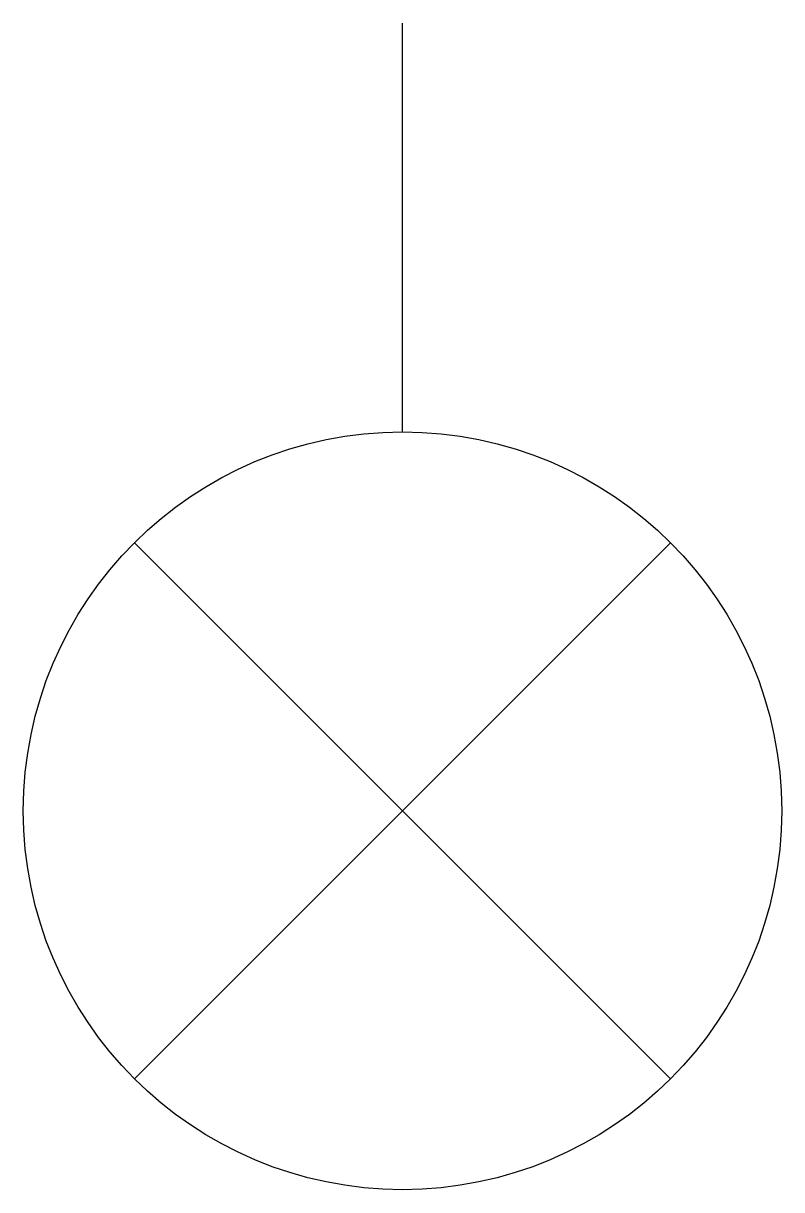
# Model space of a CAD drawing. Header units: millimetres. Extents: x -72 to 72, y -222 to 0.
import ezdxf

# ---------------------------------------------------------------- set-up
doc = ezdxf.new("R2010")
doc.units = ezdxf.units.MM

msp = doc.modelspace()

# ---------------------------------------------------------------- linework, layer by layer
at = {"color": 0, "linetype": 'ByBlock', "lineweight": -2}
for p, q in [((0, -77.82), (0, 0)), ((51.04, -98.96), (-51.04, -201.04)), ((-51.04, -98.96), (51.04, -201.04))]:
    msp.add_line(p, q, dxfattribs=at)
msp.add_circle((0, -150), 72.18, dxfattribs=at)

doc.saveas('drawing.dxf')
